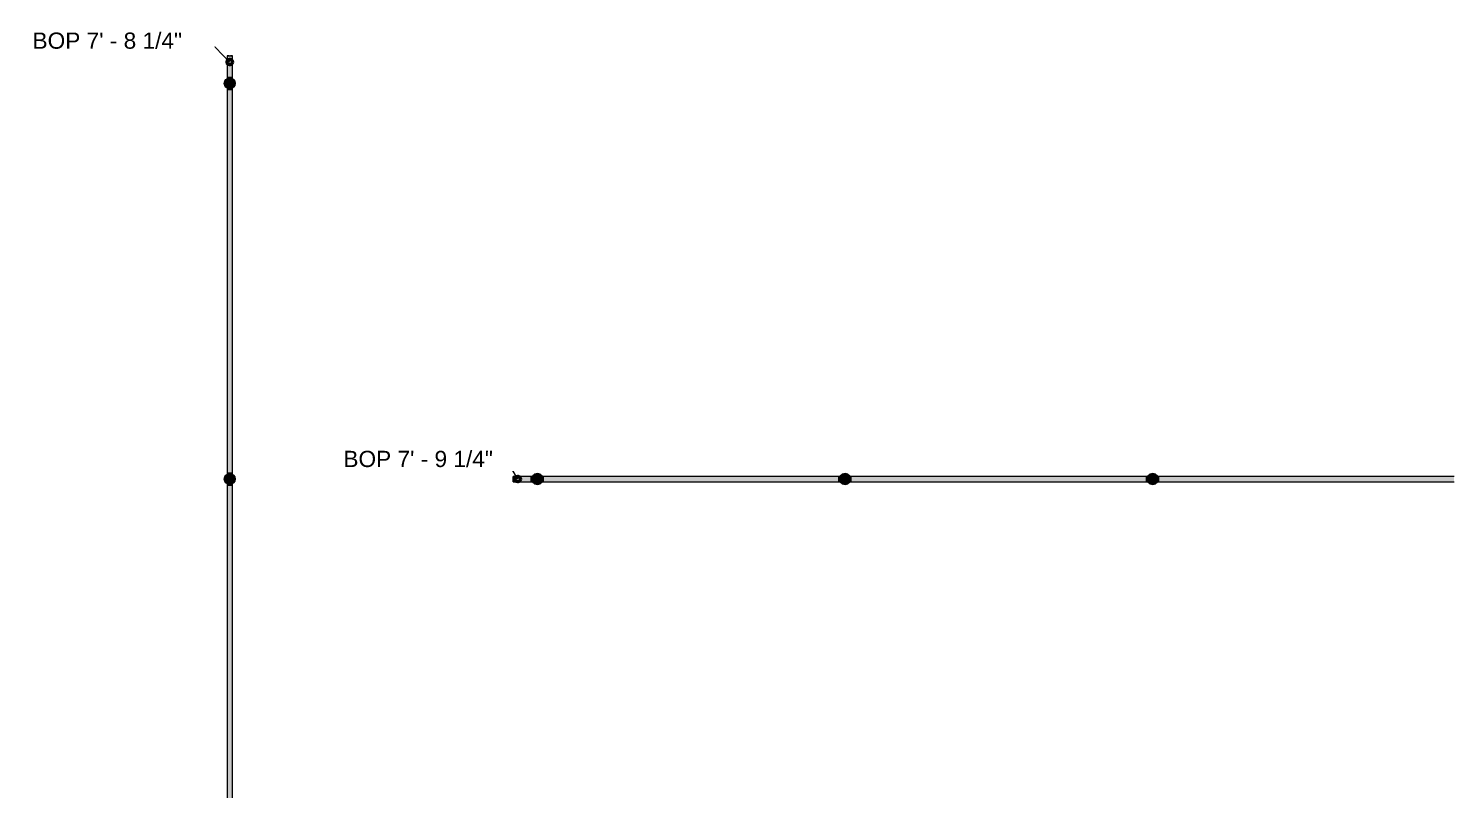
# Model space of a CAD drawing. Header units: inches. Extents: x -3385 to 41, y 7 to 1342.
# Drawn here: x -1701 to -1183, y 811 to 1088 of the extents above; entities that cross this region are included whole.
import ezdxf

# ---------------------------------------------------------------- set-up
doc = ezdxf.new("R2010")
doc.units = ezdxf.units.IN
doc.header["$MEASUREMENT"] = 0
for name, color, linetype, lineweight in [('A-ANNO-NOTE', 131, 'Continuous', 9), ('G-ANNO-DIMS', 111, 'Continuous', 9), ('P-PIPE', 3, 'Continuous', 9), ('P-PIPE-CNTR', 3, 'Continuous', 9)]:
    doc.layers.add(name, color=color, linetype=linetype, lineweight=lineweight)
doc.styles.add('Arial', font='arial.ttf', dxfattribs={"height": 5.901198})

msp = doc.modelspace()

# ---------------------------------------------------------------- hatches: boundary and pattern name
at = {"layer": 'A-ANNO-NOTE'}
h = msp.add_hatch(color=256, dxfattribs=at)
edge = h.paths.add_edge_path(flags=0)
edge.add_arc((-1628, 1067.743), 2, 0, 360)
for points in [[(-1628, 1065.743), (-1627, 1066.011), (-1626.268, 1066.743), (-1626, 1067.743), (-1626.268, 1068.743), (-1627, 1069.475), (-1628, 1069.743), (-1629, 1069.475), (-1629.732, 1068.743), (-1630, 1067.743), (-1629.732, 1066.743), (-1629, 1066.011)], [(-1628, 921.743), (-1627, 922.011), (-1626.268, 922.743), (-1626, 923.743), (-1626.268, 924.743), (-1627, 925.475), (-1628, 925.743), (-1629, 925.475), (-1629.732, 924.743), (-1630, 923.743), (-1629.732, 922.743), (-1629, 922.011)], [(-1516, 921.743), (-1515, 922.011), (-1514.268, 922.743), (-1514, 923.743), (-1514.268, 924.743), (-1515, 925.475), (-1516, 925.743), (-1517, 925.475), (-1517.732, 924.743), (-1518, 923.743), (-1517.732, 922.743), (-1517, 922.011)], [(-1404, 921.743), (-1403, 922.011), (-1402.268, 922.743), (-1402, 923.743), (-1402.268, 924.743), (-1403, 925.475), (-1404, 925.743), (-1405, 925.475), (-1405.732, 924.743), (-1406, 923.743), (-1405.732, 922.743), (-1405, 922.011)], [(-1292, 921.743), (-1291, 922.011), (-1290.268, 922.743), (-1290, 923.743), (-1290.268, 924.743), (-1291, 925.475), (-1292, 925.743), (-1293, 925.475), (-1293.732, 924.743), (-1294, 923.743), (-1293.732, 922.743), (-1293, 922.011)]]:
    msp.add_hatch(color=256, dxfattribs=at).paths.add_polyline_path(points, flags=0)
h = msp.add_hatch(color=256, dxfattribs=at)
edge = h.paths.add_edge_path(flags=0)
edge.add_arc((-1628, 923.743), 2, 0, 360)
h = msp.add_hatch(color=256, dxfattribs=at)
edge = h.paths.add_edge_path(flags=0)
edge.add_arc((-1516, 923.743), 2, 0, 360)
h = msp.add_hatch(color=256, dxfattribs=at)
edge = h.paths.add_edge_path(flags=0)
edge.add_arc((-1404, 923.743), 2, 0, 360)
h = msp.add_hatch(color=256, dxfattribs=at)
edge = h.paths.add_edge_path(flags=0)
edge.add_arc((-1292, 923.743), 2, 0, 360)
at = {"layer": 'P-PIPE'}
h = msp.add_hatch(color=256, dxfattribs=at)
h.paths.add_polyline_path([(-1628.672, 1069.983), (-1628.672, 1069.984), (-1628.672, 1071.306)], flags=0)
h.paths.add_polyline_path([(-1628, 1069.982), (-1628, 1077.738), (-1628.95, 1077.742), (-1628.95, 1069.986), (-1628.473, 1069.983), (-1628.245, 1069.982)], flags=0)
for points in [[(-1628, 1069.982), (-1627.05, 1069.986), (-1627.05, 1077.742), (-1627.525, 1077.739), (-1628, 1077.738), (-1628, 1071.306)], [(-1628, 1066.793), (-1627.754, 1066.825), (-1627.525, 1066.92), (-1627.328, 1067.071), (-1627.177, 1067.268), (-1627.082, 1067.497), (-1627.05, 1067.743), (-1627.082, 1067.989), (-1627.177, 1068.218), (-1627.328, 1068.415), (-1627.525, 1068.566), (-1627.754, 1068.66), (-1628, 1068.693), (-1628.246, 1068.66), (-1628.475, 1068.566), (-1628.672, 1068.415), (-1628.823, 1068.218), (-1628.918, 1067.989), (-1628.95, 1067.743), (-1628.918, 1067.497), (-1628.823, 1067.268), (-1628.672, 1067.071), (-1628.475, 1066.92), (-1628.246, 1066.825)], [(-1628, 925.982), (-1627.05, 925.986), (-1627.05, 1065.498), (-1627.525, 1065.495), (-1628, 1065.494), (-1628, 933.851)], [(-1628, 922.793), (-1627.754, 922.825), (-1627.525, 922.92), (-1627.328, 923.071), (-1627.177, 923.268), (-1627.082, 923.497), (-1627.05, 923.743), (-1627.082, 923.989), (-1627.177, 924.218), (-1627.328, 924.415), (-1627.525, 924.566), (-1627.754, 924.66), (-1628, 924.693), (-1628.246, 924.66), (-1628.475, 924.566), (-1628.672, 924.415), (-1628.823, 924.218), (-1628.918, 923.989), (-1628.95, 923.743), (-1628.918, 923.497), (-1628.823, 923.268), (-1628.672, 923.071), (-1628.475, 922.92), (-1628.246, 922.825)], [(-1524.81, 922.825), (-1524.808, 922.825), (-1524.81, 922.92)], [(-1524.809, 922.792), (-1518.244, 922.792), (-1518.24, 923.269), (-1518.24, 923.742), (-1524.805, 923.742), (-1524.808, 922.809)], [(-1516, 922.793), (-1515.754, 922.825), (-1515.525, 922.92), (-1515.328, 923.071), (-1515.177, 923.268), (-1515.082, 923.497), (-1515.05, 923.743), (-1515.082, 923.989), (-1515.177, 924.218), (-1515.328, 924.415), (-1515.525, 924.566), (-1515.754, 924.66), (-1516, 924.693), (-1516.246, 924.66), (-1516.475, 924.566), (-1516.672, 924.415), (-1516.823, 924.218), (-1516.918, 923.989), (-1516.95, 923.743), (-1516.918, 923.497), (-1516.823, 923.268), (-1516.672, 923.071), (-1516.475, 922.92), (-1516.246, 922.825)], [(-1513.751, 923.742), (-1406.24, 923.742), (-1406.244, 924.692), (-1513.755, 924.692), (-1513.752, 924.217), (-1513.752, 923.988)], [(-1513.755, 922.792), (-1406.244, 922.792), (-1406.24, 923.269), (-1406.24, 923.742), (-1513.751, 923.742), (-1513.755, 922.809)], [(-1404, 922.793), (-1403.754, 922.825), (-1403.525, 922.92), (-1403.328, 923.071), (-1403.177, 923.268), (-1403.082, 923.497), (-1403.05, 923.743), (-1403.082, 923.989), (-1403.177, 924.218), (-1403.328, 924.415), (-1403.525, 924.566), (-1403.754, 924.66), (-1404, 924.693), (-1404.246, 924.66), (-1404.475, 924.566), (-1404.672, 924.415), (-1404.823, 924.218), (-1404.918, 923.989), (-1404.95, 923.743), (-1404.918, 923.497), (-1404.823, 923.268), (-1404.672, 923.071), (-1404.475, 922.92), (-1404.246, 922.825)], [(-1401.751, 923.742), (-1294.24, 923.742), (-1294.244, 924.692), (-1401.755, 924.692), (-1401.752, 924.217), (-1401.752, 923.988)], [(-1401.755, 922.792), (-1294.244, 922.792), (-1294.24, 923.269), (-1294.24, 923.742), (-1401.751, 923.742), (-1401.755, 922.809)], [(-1292, 922.793), (-1291.754, 922.825), (-1291.525, 922.92), (-1291.328, 923.071), (-1291.177, 923.268), (-1291.082, 923.497), (-1291.05, 923.743), (-1291.082, 923.989), (-1291.177, 924.218), (-1291.328, 924.415), (-1291.525, 924.566), (-1291.754, 924.66), (-1292, 924.693), (-1292.246, 924.66), (-1292.475, 924.566), (-1292.672, 924.415), (-1292.823, 924.218), (-1292.918, 923.989), (-1292.95, 923.743), (-1292.918, 923.497), (-1292.823, 923.268), (-1292.672, 923.071), (-1292.475, 922.92), (-1292.246, 922.825)], [(-1196.138, 923.742), (-1182.24, 923.742), (-1182.244, 924.692), (-1289.755, 924.692), (-1289.752, 924.217), (-1289.751, 923.742), (-1266.037, 923.742)], [(-1266.037, 922.792), (-1182.244, 922.792), (-1182.24, 923.269), (-1182.24, 923.742), (-1289.751, 923.742), (-1289.753, 922.792), (-1283.512, 922.792)], [(-1628, 781.982), (-1628, 921.494), (-1628.95, 921.497), (-1628.95, 781.986), (-1628.473, 781.983), (-1628.245, 781.982)], [(-1628, 781.982), (-1627.05, 781.986), (-1627.05, 921.498), (-1627.525, 921.495), (-1628, 921.494), (-1628, 782.651)]]:
    msp.add_hatch(color=256, dxfattribs=at).paths.add_polyline_path(points, flags=0)
h = msp.add_hatch(color=256, dxfattribs=at)
h.paths.add_polyline_path([(-1628.95, 1067.742), (-1628.918, 1067.989), (-1628.787, 1068.275), (-1628.654, 1068.432), (-1628.442, 1068.579), (-1628.246, 1068.661), (-1628, 1068.693), (-1628, 1069.982), (-1628.95, 1069.986), (-1628.95, 1067.743)], flags=0)
h.paths.add_polyline_path([(-1628, 1065.494), (-1628.01, 1066.793), (-1628.253, 1066.826), (-1628.478, 1066.921), (-1628.674, 1067.073), (-1628.84, 1067.309), (-1628.879, 1067.38), (-1628.933, 1067.559), (-1628.95, 1067.741), (-1628.95, 1065.498), (-1628.475, 1065.495), (-1628.246, 1065.494)], flags=0)
h = msp.add_hatch(color=256, dxfattribs=at)
h.paths.add_polyline_path([(-1628, 1066.791), (-1627.748, 1066.826), (-1627.521, 1066.921), (-1627.324, 1067.075), (-1627.174, 1067.272), (-1627.081, 1067.5), (-1627.05, 1067.751), (-1627.082, 1067.991), (-1627.178, 1068.22), (-1627.329, 1068.416), (-1627.526, 1068.566), (-1627.755, 1068.661), (-1628.001, 1068.693), (-1628.246, 1068.66), (-1628.475, 1068.565), (-1628.672, 1068.414), (-1628.823, 1068.217), (-1628.918, 1067.988), (-1628.95, 1067.739), (-1628.917, 1067.495), (-1628.822, 1067.265), (-1628.669, 1067.068), (-1628.471, 1066.917), (-1628.241, 1066.823), (-1628, 1066.791)], flags=0)
h.paths.add_polyline_path([(-1628, 1066.793), (-1628.253, 1066.828), (-1628.475, 1066.92), (-1628.675, 1067.075), (-1628.823, 1067.268), (-1628.918, 1067.5), (-1628.95, 1067.743), (-1628.917, 1067.989), (-1628.823, 1068.218), (-1628.672, 1068.415), (-1628.475, 1068.566), (-1628.245, 1068.661), (-1628, 1068.693), (-1627.751, 1068.659), (-1627.525, 1068.566), (-1627.324, 1068.41), (-1627.177, 1068.218), (-1627.082, 1067.989), (-1627.051, 1067.738), (-1627.087, 1067.487), (-1627.177, 1067.268), (-1627.328, 1067.071), (-1627.527, 1066.919), (-1627.757, 1066.825)], flags=0)
h = msp.add_hatch(color=256, dxfattribs=at)
h.paths.add_polyline_path([(-1627.049, 1067.742), (-1627.049, 1069.986), (-1627.525, 1069.983), (-1628, 1069.982), (-1627.998, 1068.693), (-1627.746, 1068.658), (-1627.523, 1068.565), (-1627.327, 1068.414), (-1627.159, 1068.176), (-1627.12, 1068.104), (-1627.066, 1067.925), (-1627.05, 1067.755)], flags=0)
h.paths.add_polyline_path([(-1628, 1065.494), (-1627.049, 1065.498), (-1627.05, 1067.73), (-1627.082, 1067.493), (-1627.212, 1067.209), (-1627.346, 1067.052), (-1627.539, 1066.913), (-1627.753, 1066.824), (-1628, 1066.791), (-1628, 1066.682)], flags=0)
h = msp.add_hatch(color=256, dxfattribs=at)
h.paths.add_polyline_path([(-1628.672, 925.983), (-1628.672, 925.984), (-1628.672, 933.851)], flags=0)
h.paths.add_polyline_path([(-1628, 925.982), (-1628, 1065.494), (-1628.95, 1065.497), (-1628.95, 925.986), (-1628.473, 925.983), (-1628.245, 925.982)], flags=0)
h = msp.add_hatch(color=256, dxfattribs=at)
h.paths.add_polyline_path([(-1628.95, 923.742), (-1628.918, 923.989), (-1628.787, 924.275), (-1628.654, 924.432), (-1628.442, 924.579), (-1628.246, 924.661), (-1628, 924.693), (-1628, 925.982), (-1628.95, 925.986), (-1628.95, 923.743)], flags=0)
h.paths.add_polyline_path([(-1628, 921.494), (-1628.01, 922.793), (-1628.253, 922.826), (-1628.478, 922.921), (-1628.674, 923.073), (-1628.84, 923.309), (-1628.879, 923.38), (-1628.933, 923.559), (-1628.95, 923.741), (-1628.95, 921.498), (-1628.475, 921.495), (-1628.246, 921.494)], flags=0)
h = msp.add_hatch(color=256, dxfattribs=at)
h.paths.add_polyline_path([(-1628, 922.791), (-1627.748, 922.826), (-1627.521, 922.921), (-1627.324, 923.075), (-1627.174, 923.272), (-1627.081, 923.5), (-1627.05, 923.751), (-1627.082, 923.991), (-1627.178, 924.22), (-1627.329, 924.416), (-1627.526, 924.566), (-1627.755, 924.661), (-1628.001, 924.693), (-1628.246, 924.66), (-1628.475, 924.565), (-1628.672, 924.414), (-1628.823, 924.217), (-1628.918, 923.988), (-1628.95, 923.739), (-1628.917, 923.495), (-1628.822, 923.265), (-1628.669, 923.068), (-1628.471, 922.917), (-1628.241, 922.823), (-1628, 922.791)], flags=0)
h.paths.add_polyline_path([(-1628, 922.793), (-1628.253, 922.828), (-1628.475, 922.92), (-1628.675, 923.075), (-1628.823, 923.268), (-1628.918, 923.5), (-1628.95, 923.743), (-1628.917, 923.989), (-1628.823, 924.218), (-1628.672, 924.415), (-1628.475, 924.566), (-1628.245, 924.661), (-1628, 924.693), (-1627.751, 924.659), (-1627.525, 924.566), (-1627.324, 924.41), (-1627.177, 924.218), (-1627.082, 923.989), (-1627.051, 923.738), (-1627.087, 923.487), (-1627.177, 923.268), (-1627.328, 923.071), (-1627.527, 922.919), (-1627.757, 922.825)], flags=0)
h = msp.add_hatch(color=256, dxfattribs=at)
h.paths.add_polyline_path([(-1627.049, 923.742), (-1627.049, 925.986), (-1627.525, 925.983), (-1628, 925.982), (-1627.998, 924.693), (-1627.746, 924.658), (-1627.523, 924.565), (-1627.327, 924.414), (-1627.159, 924.176), (-1627.12, 924.104), (-1627.066, 923.925), (-1627.05, 923.755)], flags=0)
h.paths.add_polyline_path([(-1628, 921.494), (-1627.049, 921.498), (-1627.05, 923.73), (-1627.082, 923.493), (-1627.212, 923.209), (-1627.346, 923.052), (-1627.539, 922.913), (-1627.753, 922.824), (-1628, 922.791), (-1628, 922.682)], flags=0)
h = msp.add_hatch(color=256, dxfattribs=at)
h.paths.add_polyline_path([(-1524.808, 924.66), (-1524.807, 924.66), (-1522.671, 924.629)], flags=0)
h.paths.add_polyline_path([(-1518.241, 924.414), (-1518.244, 924.692), (-1524.809, 924.692), (-1524.806, 924.414), (-1518.242, 924.414)], flags=0)
h.paths.add_polyline_path([(-1518.24, 924.217), (-1518.25, 924.414), (-1524.806, 924.414), (-1524.805, 924.217), (-1518.241, 924.217)], flags=0)
h.paths.add_polyline_path([(-1524.805, 923.742), (-1518.24, 923.742), (-1518.24, 924.217), (-1524.805, 924.217), (-1524.805, 923.988)], flags=0)
h = msp.add_hatch(color=256, dxfattribs=at)
h.paths.add_polyline_path([(-1518.24, 923.742), (-1516.95, 923.745), (-1516.916, 923.996), (-1516.822, 924.219), (-1516.672, 924.415), (-1516.432, 924.584), (-1516.361, 924.622), (-1516.182, 924.676), (-1516.003, 924.693), (-1518.244, 924.693), (-1518.24, 924.217), (-1518.24, 923.742)], flags=0)
h.paths.add_polyline_path([(-1515.049, 923.742), (-1513.751, 923.742), (-1513.755, 924.693), (-1515.996, 924.693), (-1515.752, 924.66), (-1515.466, 924.53), (-1515.309, 924.396), (-1515.172, 924.208), (-1515.081, 923.986), (-1515.049, 923.743)], flags=0)
h = msp.add_hatch(color=256, dxfattribs=at)
h.paths.add_polyline_path([(-1518.244, 922.792), (-1516.012, 922.793), (-1516.246, 922.824), (-1516.532, 922.955), (-1516.689, 923.088), (-1516.838, 923.304), (-1516.918, 923.497), (-1516.95, 923.742), (-1518.24, 923.742), (-1518.243, 922.824)], flags=0)
h.paths.add_polyline_path([(-1516, 922.792), (-1513.755, 922.792), (-1513.752, 923.267), (-1513.751, 923.742), (-1515.051, 923.728), (-1515.083, 923.489), (-1515.176, 923.267), (-1515.328, 923.069), (-1515.565, 922.902), (-1515.638, 922.863), (-1515.817, 922.809), (-1515.998, 922.792)], flags=0)
h = msp.add_hatch(color=256, dxfattribs=at)
h.paths.add_polyline_path([(-1516, 922.792), (-1515.749, 922.826), (-1515.522, 922.921), (-1515.324, 923.074), (-1515.174, 923.272), (-1515.081, 923.5), (-1515.05, 923.752), (-1515.082, 923.991), (-1515.179, 924.221), (-1515.329, 924.416), (-1515.527, 924.567), (-1515.755, 924.661), (-1516.003, 924.693), (-1516.247, 924.66), (-1516.476, 924.565), (-1516.672, 924.414), (-1516.823, 924.217), (-1516.918, 923.987), (-1516.95, 923.74), (-1516.917, 923.495), (-1516.822, 923.265), (-1516.67, 923.069), (-1516.472, 922.918), (-1516.242, 922.824), (-1516, 922.792)], flags=0)
h.paths.add_polyline_path([(-1516, 922.793), (-1516.248, 922.826), (-1516.479, 922.923), (-1516.672, 923.071), (-1516.824, 923.271), (-1516.918, 923.497), (-1516.95, 923.743), (-1516.918, 923.989), (-1516.821, 924.219), (-1516.672, 924.415), (-1516.472, 924.567), (-1516.246, 924.66), (-1516, 924.693), (-1515.752, 924.659), (-1515.52, 924.562), (-1515.328, 924.415), (-1515.174, 924.21), (-1515.082, 923.989), (-1515.05, 923.742), (-1515.086, 923.488), (-1515.177, 923.268), (-1515.336, 923.065), (-1515.525, 922.92), (-1515.762, 922.824)], flags=0)
h = msp.add_hatch(color=256, dxfattribs=at)
h.paths.add_polyline_path([(-1406.24, 923.989), (-1406.24, 923.989), (-1405.835, 923.911)], flags=0)
h.paths.add_polyline_path([(-1406.24, 923.742), (-1404.95, 923.745), (-1404.916, 923.996), (-1404.822, 924.219), (-1404.672, 924.415), (-1404.432, 924.584), (-1404.361, 924.622), (-1404.182, 924.676), (-1404.003, 924.693), (-1406.244, 924.693), (-1406.24, 924.217), (-1406.24, 923.989)], flags=0)
h.paths.add_polyline_path([(-1403.049, 923.742), (-1401.751, 923.742), (-1401.755, 924.693), (-1403.996, 924.693), (-1403.752, 924.66), (-1403.466, 924.53), (-1403.309, 924.396), (-1403.172, 924.208), (-1403.081, 923.986), (-1403.049, 923.742)], flags=0)
h = msp.add_hatch(color=256, dxfattribs=at)
h.paths.add_polyline_path([(-1406.244, 922.792), (-1404.012, 922.793), (-1404.246, 922.824), (-1404.532, 922.955), (-1404.689, 923.088), (-1404.838, 923.303), (-1404.918, 923.497), (-1404.95, 923.742), (-1406.24, 923.742), (-1406.243, 922.824)], flags=0)
h.paths.add_polyline_path([(-1404, 922.792), (-1401.755, 922.792), (-1401.752, 923.267), (-1401.751, 923.742), (-1403.051, 923.729), (-1403.083, 923.489), (-1403.176, 923.267), (-1403.176, 923.267), (-1403.328, 923.069), (-1403.565, 922.902), (-1403.638, 922.863), (-1403.817, 922.809), (-1403.998, 922.792)], flags=0)
h = msp.add_hatch(color=256, dxfattribs=at)
h.paths.add_polyline_path([(-1404, 922.792), (-1403.749, 922.826), (-1403.522, 922.921), (-1403.324, 923.074), (-1403.174, 923.272), (-1403.081, 923.5), (-1403.05, 923.752), (-1403.082, 923.991), (-1403.179, 924.221), (-1403.329, 924.416), (-1403.527, 924.567), (-1403.755, 924.661), (-1404.003, 924.693), (-1404.247, 924.66), (-1404.476, 924.565), (-1404.672, 924.414), (-1404.823, 924.217), (-1404.918, 923.987), (-1404.95, 923.74), (-1404.917, 923.495), (-1404.822, 923.265), (-1404.67, 923.069), (-1404.472, 922.918), (-1404.242, 922.824), (-1404, 922.792)], flags=0)
h.paths.add_polyline_path([(-1404, 922.793), (-1404.252, 922.828), (-1404.475, 922.92), (-1404.672, 923.071), (-1404.823, 923.268), (-1404.918, 923.497), (-1404.95, 923.743), (-1404.917, 923.989), (-1404.822, 924.219), (-1404.672, 924.415), (-1404.475, 924.566), (-1404.246, 924.66), (-1403.996, 924.692), (-1403.754, 924.66), (-1403.525, 924.566), (-1403.324, 924.409), (-1403.177, 924.218), (-1403.082, 923.984), (-1403.051, 923.733), (-1403.082, 923.497), (-1403.177, 923.268), (-1403.336, 923.065), (-1403.525, 922.92), (-1403.762, 922.824)], flags=0)
h = msp.add_hatch(color=256, dxfattribs=at)
h.paths.add_polyline_path([(-1290.939, 923.742), (-1289.751, 923.742), (-1289.755, 924.693), (-1291.996, 924.693), (-1291.752, 924.66), (-1291.466, 924.53), (-1291.309, 924.396), (-1291.172, 924.207), (-1291.081, 923.986), (-1291.049, 923.742), (-1290.939, 923.742)], flags=0)
h.paths.add_polyline_path([(-1294.243, 924.661), (-1294.242, 924.661), (-1294.242, 924.661)], flags=0)
h.paths.add_polyline_path([(-1294.24, 923.989), (-1294.24, 923.989), (-1293.015, 923.755)], flags=0)
h.paths.add_polyline_path([(-1294.24, 923.742), (-1292.95, 923.745), (-1292.916, 923.996), (-1292.822, 924.219), (-1292.672, 924.415), (-1292.432, 924.584), (-1292.361, 924.622), (-1292.182, 924.676), (-1292.003, 924.693), (-1294.244, 924.693), (-1294.24, 924.217), (-1294.24, 923.742)], flags=0)
h = msp.add_hatch(color=256, dxfattribs=at)
h.paths.add_polyline_path([(-1292, 922.792), (-1292.246, 922.824), (-1292.532, 922.955), (-1292.689, 923.088), (-1292.838, 923.303), (-1292.918, 923.497), (-1292.95, 923.742), (-1294.24, 923.742), (-1294.244, 922.792), (-1292, 922.792)], flags=0)
h.paths.add_polyline_path([(-1291.525, 922.792), (-1289.755, 922.792), (-1289.752, 923.267), (-1289.751, 923.742), (-1291.05, 923.73), (-1291.083, 923.489), (-1291.176, 923.267), (-1291.328, 923.069), (-1291.565, 922.902), (-1291.638, 922.863), (-1291.817, 922.809), (-1291.991, 922.792), (-1291.754, 922.792)], flags=0)
h.paths.add_polyline_path([(-1294.24, 923.496), (-1294.24, 923.496), (-1293.986, 923.545)], flags=0)
h = msp.add_hatch(color=256, dxfattribs=at)
h.paths.add_polyline_path([(-1292, 922.792), (-1291.749, 922.826), (-1291.522, 922.921), (-1291.324, 923.074), (-1291.174, 923.272), (-1291.081, 923.5), (-1291.05, 923.752), (-1291.082, 923.991), (-1291.179, 924.221), (-1291.329, 924.416), (-1291.527, 924.567), (-1291.755, 924.661), (-1292.003, 924.693), (-1292.247, 924.66), (-1292.476, 924.565), (-1292.672, 924.414), (-1292.823, 924.217), (-1292.918, 923.988), (-1292.95, 923.74), (-1292.917, 923.495), (-1292.822, 923.266), (-1292.67, 923.069), (-1292.472, 922.918), (-1292.242, 922.824), (-1292, 922.792)], flags=0)
h.paths.add_polyline_path([(-1292, 922.793), (-1292.247, 922.826), (-1292.477, 922.921), (-1292.674, 923.074), (-1292.823, 923.268), (-1292.918, 923.497), (-1292.95, 923.743), (-1292.917, 923.99), (-1292.823, 924.218), (-1292.671, 924.415), (-1292.473, 924.567), (-1292.246, 924.66), (-1291.996, 924.692), (-1291.754, 924.66), (-1291.525, 924.566), (-1291.324, 924.409), (-1291.177, 924.218), (-1291.082, 923.989), (-1291.051, 923.738), (-1291.086, 923.488), (-1291.177, 923.268), (-1291.336, 923.065), (-1291.525, 922.92), (-1291.762, 922.824)], flags=0)

# ---------------------------------------------------------------- linework, layer by layer
at = {"layer": 'A-ANNO-NOTE'}
for p, q in [((-1629.732, 1068.743), (-1630, 1067.743)), ((-1630, 1067.743), (-1629.732, 1066.743)), ((-1629, 1069.475), (-1629.732, 1068.743)), ((-1628, 1069.743), (-1629, 1069.475)), ((-1627, 1069.475), (-1628, 1069.743)), ((-1626.268, 1068.743), (-1627, 1069.475)), ((-1626, 1067.743), (-1626.268, 1068.743)), ((-1626.268, 1066.743), (-1626, 1067.743)), ((-1629.732, 1066.743), (-1629, 1066.011)), ((-1629, 1066.011), (-1628, 1065.743)), ((-1628, 1065.743), (-1627, 1066.011)), ((-1627, 1066.011), (-1626.268, 1066.743)), ((-1629.732, 924.743), (-1630, 923.743)), ((-1630, 923.743), (-1629.732, 922.743)), ((-1629, 925.475), (-1629.732, 924.743)), ((-1629.732, 922.743), (-1629, 922.011)), ((-1628, 925.743), (-1629, 925.475)), ((-1627, 925.475), (-1628, 925.743)), ((-1626.268, 924.743), (-1627, 925.475)), ((-1627, 922.011), (-1626.268, 922.743)), ((-1626, 923.743), (-1626.268, 924.743)), ((-1626.268, 922.743), (-1626, 923.743)), ((-1517.732, 924.743), (-1518, 923.743)), ((-1518, 923.743), (-1517.732, 922.743)), ((-1517, 925.475), (-1517.732, 924.743)), ((-1517.732, 922.743), (-1517, 922.011)), ((-1516, 925.743), (-1517, 925.475)), ((-1515, 925.475), (-1516, 925.743)), ((-1514.268, 924.743), (-1515, 925.475)), ((-1515, 922.011), (-1514.268, 922.743)), ((-1514, 923.743), (-1514.268, 924.743)), ((-1514.268, 922.743), (-1514, 923.743)), ((-1405.732, 924.743), (-1406, 923.743)), ((-1406, 923.743), (-1405.732, 922.743)), ((-1405, 925.475), (-1405.732, 924.743)), ((-1405.732, 922.743), (-1405, 922.011)), ((-1404, 925.743), (-1405, 925.475)), ((-1403, 925.475), (-1404, 925.743)), ((-1402.268, 924.743), (-1403, 925.475)), ((-1403, 922.011), (-1402.268, 922.743)), ((-1402, 923.743), (-1402.268, 924.743)), ((-1402.268, 922.743), (-1402, 923.743)), ((-1293.732, 924.743), (-1294, 923.743)), ((-1294, 923.743), (-1293.732, 922.743)), ((-1293, 925.475), (-1293.732, 924.743)), ((-1293.732, 922.743), (-1293, 922.011)), ((-1292, 925.743), (-1293, 925.475)), ((-1291, 925.475), (-1292, 925.743)), ((-1290.268, 924.743), (-1291, 925.475)), ((-1291, 922.011), (-1290.268, 922.743)), ((-1290, 923.743), (-1290.268, 924.743)), ((-1290.268, 922.743), (-1290, 923.743)), ((-1629, 922.011), (-1628, 921.743)), ((-1628, 921.743), (-1627, 922.011)), ((-1517, 922.011), (-1516, 921.743)), ((-1516, 921.743), (-1515, 922.011)), ((-1405, 922.011), (-1404, 921.743)), ((-1404, 921.743), (-1403, 922.011)), ((-1293, 922.011), (-1292, 921.743)), ((-1292, 921.743), (-1291, 922.011))]:
    msp.add_line(p, q, dxfattribs=at)
for centre in [(-1628, 1067.743), (-1628, 923.743), (-1516, 923.743), (-1404, 923.743), (-1292, 923.743)]:
    msp.add_circle(centre, 2, dxfattribs=at)
at = {"layer": 'G-ANNO-DIMS'}
for p, q in [((-1635.924, 1083.465), (-1644.256, 1083.465)), ((-1628, 1075.54), (-1635.924, 1083.465)), ((-1527.483, 931.215), (-1531.072, 931.215)), ((-1523.169, 923.742), (-1527.483, 931.215))]:
    msp.add_line(p, q, dxfattribs=at)
at = {"layer": 'G-ANNO-DIMS', "lineweight": 50}
for centre in [(-1628, 1075.54), (-1523.169, 923.742)]:
    msp.add_circle(centre, 1, dxfattribs=at)
at = {"layer": 'P-PIPE'}
for p, q in [((-1628.95, 1077.742), (-1628.95, 1069.986)), ((-1627.05, 1069.986), (-1627.05, 1077.742)), ((-1628.95, 1069.986), (-1628.95, 1065.498)), ((-1627.049, 1065.498), (-1627.049, 1069.986)), ((-1628.95, 1065.498), (-1628.95, 925.986)), ((-1627.05, 925.986), (-1627.05, 1065.498)), ((-1628.95, 925.986), (-1628.95, 921.498)), ((-1627.049, 921.498), (-1627.049, 925.986)), ((-1518.244, 924.692), (-1524.809, 924.692)), ((-1524.809, 922.792), (-1518.244, 922.792)), ((-1516, 924.693), (-1518.244, 924.693)), ((-1518.244, 922.792), (-1513.755, 922.792)), ((-1516.781, 923.201), (-1516.781, 923.201)), ((-1513.755, 924.693), (-1515.999, 924.693)), ((-1515.218, 924.284), (-1515.218, 924.284)), ((-1406.244, 924.692), (-1513.755, 924.692)), ((-1513.755, 922.792), (-1406.244, 922.792)), ((-1404, 924.693), (-1406.244, 924.693)), ((-1406.244, 922.792), (-1401.755, 922.792)), ((-1404.781, 923.201), (-1404.781, 923.201)), ((-1401.755, 924.693), (-1403.999, 924.693)), ((-1403.218, 924.284), (-1403.218, 924.284)), ((-1294.244, 924.692), (-1401.755, 924.692)), ((-1401.755, 922.792), (-1294.244, 922.792)), ((-1292, 924.693), (-1294.244, 924.693)), ((-1294.244, 922.792), (-1289.755, 922.792)), ((-1292.781, 923.201), (-1292.781, 923.201)), ((-1289.755, 924.693), (-1291.999, 924.693)), ((-1291.218, 924.284), (-1291.218, 924.284)), ((-1182.244, 924.692), (-1289.755, 924.692)), ((-1289.755, 922.792), (-1182.244, 922.792)), ((-1628.95, 921.498), (-1628.95, 781.986)), ((-1627.05, 781.986), (-1627.05, 921.498))]:
    msp.add_line(p, q, dxfattribs=at)
for centre, radius, start, end in [((-1628, 1067.743), 0.95, 0, 180), ((-1628, 1067.743), 0.95, 180, 0), ((-1628, 1067.268), 0.475, 90, 270), ((-1628, 1068.218), 0.475, 270, 90), ((-1628, 923.743), 0.95, 0, 180), ((-1628, 923.743), 0.95, 180, 0), ((-1628, 923.268), 0.475, 90, 270), ((-1628, 924.218), 0.475, 270, 90), ((-1516, 923.743), 0.95, 0, 180), ((-1516, 923.743), 0.95, 180, 0), ((-1516, 923.268), 0.475, 90, 270), ((-1516, 924.218), 0.475, 270, 90), ((-1404, 923.743), 0.95, 0, 180), ((-1404, 923.743), 0.95, 180, 0), ((-1404, 923.742), 0.951, 210.00001, 225.00001), ((-1404, 923.268), 0.475, 90, 270), ((-1404, 924.218), 0.475, 270, 90), ((-1404, 923.742), 0.951, 30.00001, 45.00001), ((-1292, 923.743), 0.95, 0, 180), ((-1292, 923.743), 0.95, 180, 0), ((-1292, 923.742), 0.951, 210.00001, 225.00001), ((-1292, 923.268), 0.475, 90, 270), ((-1292, 924.218), 0.475, 270, 90), ((-1292, 923.742), 0.951, 30.00001, 45.00001)]:
    msp.add_arc(centre, radius, start, end, dxfattribs=at)
for centre, major_axis, ratio, start_param, end_param in [((-1628, 1077.742), (0.95, 0), 0.0041666, 1.8325957, 3.1415927), ((-1628, 1077.742), (0.95, 0), 0.0041666, 3.1415927, 4.712389), ((-1628, 1077.742), (0.95, 0), 0.0041666, 4.712389, 6.2831853), ((-1628, 1077.742), (0.95, 0), 0.0041666, 0, 1.3089969), ((-1628, 1069.986), (0.951, 0), 0.0041666, 3.1415927, 3.403392), ((-1628, 1069.986), (0.951, 0), 0.0041666, 3.4054884, 3.6651914), ((-1628, 1069.986), (0.95, 0), 0.0041666, 3.6651914, 3.9260253), ((-1628, 1069.986), (0.951, 0), 0.0041666, 3.6663729, 3.9269908), ((-1628, 1069.986), (0.95, 0), 0.0041666, 3.9269908, 4.1882663), ((-1628, 1069.986), (0.951, 0), 0.0041666, 3.9277311, 4.1887902), ((-1628, 1069.986), (0.95, 0), 0.0041666, 4.1887902, 4.4503567), ((-1628, 1069.986), (0.951, 0), 0.0041666, 4.1892397, 4.4505896), ((-1628, 1069.986), (0.95, 0), 0.0041666, 4.4505896, 4.712389), ((-1628, 1069.986), (0.951, 0), 0.0041666, 4.4508064, 4.712389), ((-1628, 1069.986), (0.951, 0), 0.0041666, 4.712389, 6.0192896), ((-1628, 1069.986), (0.95, 0), 0.0041666, 4.712389, 4.9741884), ((-1628, 1069.986), (0.95, 0), 0.0041666, 4.9744212, 5.2359878), ((-1628, 1069.986), (0.95, 0), 0.0041666, 5.2365116, 5.4977871), ((-1628, 1069.986), (0.95, 0), 0.0041666, 5.4987526, 5.7595865), ((-1628, 1069.986), (0.951, 0), 0.0041666, 6.0213859, 6.2831853), ((-1628, 1065.498), (0.951, 0), 0.0041666, 3.1415927, 4.712389), ((-1628, 1065.498), (0.95, 0), 0.0041666, 3.6651914, 3.9260253), ((-1628, 1065.498), (0.95, 0), 0.0041666, 3.9269908, 4.1882663), ((-1628, 1065.498), (0.95, 0), 0.0041666, 4.1887902, 4.4503567), ((-1628, 1065.498), (0.95, 0), 0.0041666, 4.4505896, 4.712389), ((-1628, 1065.498), (0.951, 0), 0.0041666, 4.712389, 6.2831853), ((-1628, 1065.498), (0.95, 0), 0.0041666, 4.712389, 4.9741884), ((-1628, 1065.498), (0.95, 0), 0.0041666, 4.9744212, 5.2359878), ((-1628, 1065.498), (0.95, 0), 0.0041666, 5.2365116, 5.4977871), ((-1628, 1065.498), (0.95, 0), 0.0041666, 5.4987526, 5.7595865), ((-1628, 925.986), (0.951, 0), 0.0041666, 3.1415927, 3.403392), ((-1628, 925.986), (0.951, 0), 0.0041666, 3.4054884, 3.6651914), ((-1628, 925.986), (0.951, 0), 0.0041666, 3.6663729, 3.9269908), ((-1628, 925.986), (0.95, 0), 0.0041666, 3.6651914, 3.9260253), ((-1628, 925.986), (0.951, 0), 0.0041666, 3.9277311, 4.1887902), ((-1628, 925.986), (0.95, 0), 0.0041666, 3.9269908, 4.1882663), ((-1628, 925.986), (0.951, 0), 0.0041666, 4.1892397, 4.4505896), ((-1628, 925.986), (0.95, 0), 0.0041666, 4.1887902, 4.4503567), ((-1628, 925.986), (0.951, 0), 0.0041666, 4.4508064, 4.712389), ((-1628, 925.986), (0.95, 0), 0.0041666, 4.4505896, 4.712389), ((-1628, 925.986), (0.951, 0), 0.0041666, 4.712389, 4.9739716), ((-1628, 925.986), (0.95, 0), 0.0041666, 4.712389, 4.9741884), ((-1628, 925.986), (0.951, 0), 0.0041666, 4.9741884, 5.2355383), ((-1628, 925.986), (0.95, 0), 0.0041666, 4.9744212, 5.2359878), ((-1628, 925.986), (0.951, 0), 0.0041666, 5.2359878, 5.4970469), ((-1628, 925.986), (0.95, 0), 0.0041666, 5.2365116, 5.4977871), ((-1628, 925.986), (0.951, 0), 0.0041666, 5.4977871, 5.758405), ((-1628, 925.986), (0.95, 0), 0.0041666, 5.4987526, 5.7595865), ((-1628, 925.986), (0.951, 0), 0.0041666, 5.7595865, 6.0192896), ((-1628, 925.986), (0.951, 0), 0.0041666, 6.0213859, 6.2831853), ((-1524.809, 923.742), (0, 0.95), 0.0041513, 0.0000002, 1.308997), ((-1524.809, 923.742), (0, 0.95), 0.0041513, 1.8325957, 3.1415929), ((-1524.809, 923.742), (0, 0.95), 0.0041513, 4.712389, 6.2831855), ((-1524.809, 923.742), (0, 0.95), 0.0041513, 3.1415929, 4.712389), ((-1518.244, 923.742), (0, 0.951), 0.0041513, 4.7124435, 6.2831855), ((-1518.244, 923.742), (0, 0.951), 0.0041513, 3.1416474, 3.4034468), ((-1518.244, 923.742), (0, 0.951), 0.0041513, 3.4055059, 3.6652461), ((-1518.244, 923.742), (0, 0.95), 0.0041513, 5.4988163, 5.7595867), ((-1518.244, 923.742), (0, 0.95), 0.0041513, 3.6651916, 3.926089), ((-1518.244, 923.742), (0, 0.951), 0.0041513, 3.666382, 3.927045), ((-1518.244, 923.742), (0, 0.95), 0.0041513, 5.2365714, 5.4977873), ((-1518.244, 923.742), (0, 0.95), 0.0041513, 3.9269909, 4.1883262), ((-1518.244, 923.742), (0, 0.951), 0.0041513, 3.9277369, 4.1888448), ((-1518.244, 923.742), (0, 0.95), 0.0041513, 4.9744785, 5.2359878), ((-1518.244, 923.742), (0, 0.95), 0.0041513, 4.7124442, 4.9741884), ((-1518.244, 923.742), (0, 0.95), 0.0041513, 4.4505896, 4.712389), ((-1518.244, 923.742), (0, 0.951), 0.0041513, 4.4508076, 4.7123884), ((-1518.244, 923.742), (0, 0.95), 0.0041513, 4.1887903, 4.450414), ((-1518.244, 923.742), (0, 0.951), 0.0041513, 4.189243, 4.4506442), ((-1516, 923.742), (0.781, 0.542), 1, 3.0588375, 3.3206369), ((-1516, 923.742), (0.781, 0.542), 1, 6.2004129, 6.4622123), ((-1513.755, 923.742), (0, 0.951), 0.0041513, 4.7124435, 6.2831855), ((-1513.755, 923.742), (0, 0.951), 0.0041513, 3.1416474, 4.7123884), ((-1513.755, 923.742), (0, 0.95), 0.0041513, 5.4988163, 5.7595867), ((-1513.755, 923.742), (0, 0.95), 0.0041513, 5.2365714, 5.4977873), ((-1513.755, 923.742), (0, 0.95), 0.0041513, 3.9269909, 4.1883262), ((-1513.755, 923.742), (0, 0.95), 0.0041513, 3.6651916, 3.926089), ((-1513.755, 923.742), (0, 0.95), 0.0041513, 4.9744785, 5.2359878), ((-1513.755, 923.742), (0, 0.95), 0.0041513, 4.7124442, 4.9741883), ((-1513.755, 923.742), (0, 0.95), 0.0041513, 4.4505896, 4.712389), ((-1513.755, 923.742), (0, 0.95), 0.0041513, 4.1887903, 4.450414), ((-1406.244, 923.742), (0, 0.951), 0.0041513, 6.0214372, 6.2831855), ((-1406.244, 923.742), (0, 0.951), 0.0041513, 3.141643, 3.4034425), ((-1406.244, 923.742), (0, 0.951), 0.0041513, 5.7596378, 6.019306), ((-1406.244, 923.742), (0, 0.951), 0.0041513, 3.4055047, 3.6652427), ((-1406.244, 923.742), (0, 0.951), 0.0041513, 5.4978383, 5.7584141), ((-1406.244, 923.742), (0, 0.95), 0.0041513, 5.4988123, 5.7595867), ((-1406.244, 923.742), (0, 0.951), 0.0041513, 3.666382, 3.927042), ((-1406.244, 923.742), (0, 0.95), 0.0041513, 3.6651916, 3.926085), ((-1406.244, 923.742), (0, 0.951), 0.0041513, 5.2360389, 5.4970524), ((-1406.244, 923.742), (0, 0.95), 0.0041513, 5.2365676, 5.4977873), ((-1406.244, 923.742), (0, 0.951), 0.0041513, 3.9277366, 4.1888413), ((-1406.244, 923.742), (0, 0.95), 0.0041513, 3.9269909, 4.1883223), ((-1406.244, 923.742), (0, 0.951), 0.0041513, 4.9742394, 5.2355414), ((-1406.244, 923.742), (0, 0.95), 0.0041513, 4.9744748, 5.2359878), ((-1406.244, 923.742), (0, 0.951), 0.0041513, 4.71244, 4.9739727), ((-1406.244, 923.742), (0, 0.95), 0.0041513, 4.7124407, 4.9741884), ((-1406.244, 923.742), (0, 0.951), 0.0041513, 4.4508076, 4.7123884), ((-1406.244, 923.742), (0, 0.95), 0.0041513, 4.4505896, 4.712389), ((-1406.244, 923.742), (0, 0.951), 0.0041513, 4.1892428, 4.4506407), ((-1406.244, 923.742), (0, 0.95), 0.0041513, 4.1887903, 4.4504103), ((-1401.755, 923.742), (0, 0.951), 0.0041513, 4.71244, 6.2831855), ((-1401.755, 923.742), (0, 0.951), 0.0041513, 3.1416439, 4.7123884), ((-1401.755, 923.742), (0, 0.95), 0.0041513, 5.4988118, 5.759586), ((-1401.755, 923.742), (0, 0.95), 0.0041513, 5.2365676, 5.4977873), ((-1401.755, 923.742), (0, 0.95), 0.0041513, 3.9269909, 4.1883223), ((-1401.755, 923.742), (0, 0.95), 0.0041513, 3.6651916, 3.926085), ((-1401.755, 923.742), (0, 0.95), 0.0041513, 4.9744748, 5.2359878), ((-1401.755, 923.742), (0, 0.95), 0.0041513, 4.7124407, 4.9741884), ((-1401.755, 923.742), (0, 0.95), 0.0041513, 4.4505896, 4.712389), ((-1401.755, 923.742), (0, 0.95), 0.0041513, 4.1887903, 4.4504103), ((-1294.244, 923.742), (0, 0.951), 0.0041513, 6.0214339, 6.2831853), ((-1294.244, 923.742), (0, 0.951), 0.0041513, 3.1416406, 3.40344), ((-1294.244, 923.742), (0, 0.951), 0.0041513, 5.7596345, 6.0193048), ((-1294.244, 923.742), (0, 0.951), 0.0041513, 3.4055036, 3.6652394), ((-1294.244, 923.742), (0, 0.951), 0.0041513, 5.4978351, 5.7584134), ((-1294.244, 923.742), (0, 0.95), 0.0041513, 5.4988087, 5.7595867), ((-1294.244, 923.742), (0, 0.951), 0.0041513, 3.6663813, 3.9270388), ((-1294.244, 923.742), (0, 0.95), 0.0041513, 3.6651916, 3.9260814), ((-1294.244, 923.742), (0, 0.951), 0.0041513, 5.2360357, 5.497052), ((-1294.244, 923.742), (0, 0.95), 0.0041513, 5.2365642, 5.4977873), ((-1294.244, 923.742), (0, 0.951), 0.0041513, 3.9277361, 4.1888382), ((-1294.244, 923.742), (0, 0.95), 0.0041513, 3.9269909, 4.188319), ((-1294.244, 923.742), (0, 0.951), 0.0041513, 4.9742363, 5.2355411), ((-1294.244, 923.742), (0, 0.95), 0.0041513, 4.9744716, 5.2359878), ((-1294.244, 923.742), (0, 0.951), 0.0041513, 4.712437, 4.9739727), ((-1294.244, 923.742), (0, 0.95), 0.0041513, 4.7124376, 4.9741884), ((-1294.244, 923.742), (0, 0.951), 0.0041513, 4.4508075, 4.7123884), ((-1294.244, 923.742), (0, 0.95), 0.0041513, 4.4505896, 4.712389), ((-1294.244, 923.742), (0, 0.951), 0.0041513, 4.1892426, 4.4506376), ((-1294.244, 923.742), (0, 0.95), 0.0041513, 4.1887903, 4.4504071), ((-1289.755, 923.742), (0, 0.951), 0.0041513, 4.712437, 6.2831853), ((-1289.755, 923.742), (0, 0.951), 0.0041513, 3.1416406, 4.7123884), ((-1289.755, 923.742), (0, 0.95), 0.0041513, 5.4988086, 5.7595865), ((-1289.755, 923.742), (0, 0.95), 0.0041513, 5.2365642, 5.4977871), ((-1289.755, 923.742), (0, 0.95), 0.0041513, 3.9269908, 4.1883189), ((-1289.755, 923.742), (0, 0.95), 0.0041513, 3.6651914, 3.9260813), ((-1289.755, 923.742), (0, 0.95), 0.0041513, 4.9744716, 5.2359878), ((-1289.755, 923.742), (0, 0.95), 0.0041513, 4.7124376, 4.9741884), ((-1289.755, 923.742), (0, 0.95), 0.0041513, 4.4505896, 4.712389), ((-1289.755, 923.742), (0, 0.95), 0.0041513, 4.1887902, 4.4504071), ((-1628, 921.498), (0.951, 0), 0.0041666, 3.1415927, 4.712389), ((-1628, 921.498), (0.95, 0), 0.0041666, 3.6651914, 3.9260253), ((-1628, 921.498), (0.95, 0), 0.0041666, 3.9269908, 4.1882663), ((-1628, 921.498), (0.95, 0), 0.0041666, 4.1887902, 4.4503567), ((-1628, 921.498), (0.95, 0), 0.0041666, 4.4505896, 4.712389), ((-1628, 921.498), (0.951, 0), 0.0041666, 4.712389, 6.2831853), ((-1628, 921.498), (0.95, 0), 0.0041666, 4.712389, 4.9741884), ((-1628, 921.498), (0.95, 0), 0.0041666, 4.9744212, 5.2359878), ((-1628, 921.498), (0.95, 0), 0.0041666, 5.2365116, 5.4977871), ((-1628, 921.498), (0.95, 0), 0.0041666, 5.4987526, 5.7595865)]:
    msp.add_ellipse(centre, major_axis=major_axis, ratio=ratio, start_param=start_param, end_param=end_param, dxfattribs=at)
at = {"layer": 'P-PIPE-CNTR'}
for p, q in [((-1629.5, 1067.743), (-1626.5, 1067.743)), ((-1628, 1066.243), (-1628, 1069.243)), ((-1629.5, 923.743), (-1626.5, 923.743)), ((-1628, 922.243), (-1628, 925.243)), ((-1517.5, 923.743), (-1514.5, 923.743)), ((-1516, 922.243), (-1516, 925.243)), ((-1405.5, 923.743), (-1402.5, 923.743)), ((-1404, 922.243), (-1404, 925.243)), ((-1293.5, 923.743), (-1290.5, 923.743)), ((-1292, 922.243), (-1292, 925.243))]:
    msp.add_line(p, q, dxfattribs=at)

# ---------------------------------------------------------------- next in the draw order: texts
at = {"layer": 'G-ANNO-DIMS', "char_height": 5.9012, "width": 64.872, "attachment_point": 1, "line_spacing_factor": 0.938532, "style": 'Arial', "bg_fill": 3, "box_fill_scale": 1.25, "bg_fill_color": 0, "bg_fill_transparency": 0}
for s, insert in [('BOP 7\' - 8 1/4"', (-1699.816, 1086.269)), ('BOP 7\' - 9 1/4"', (-1586.632, 934.02))]:
    msp.add_mtext(s, dxfattribs=dict(at, insert=insert))

doc.saveas('drawing.dxf')
